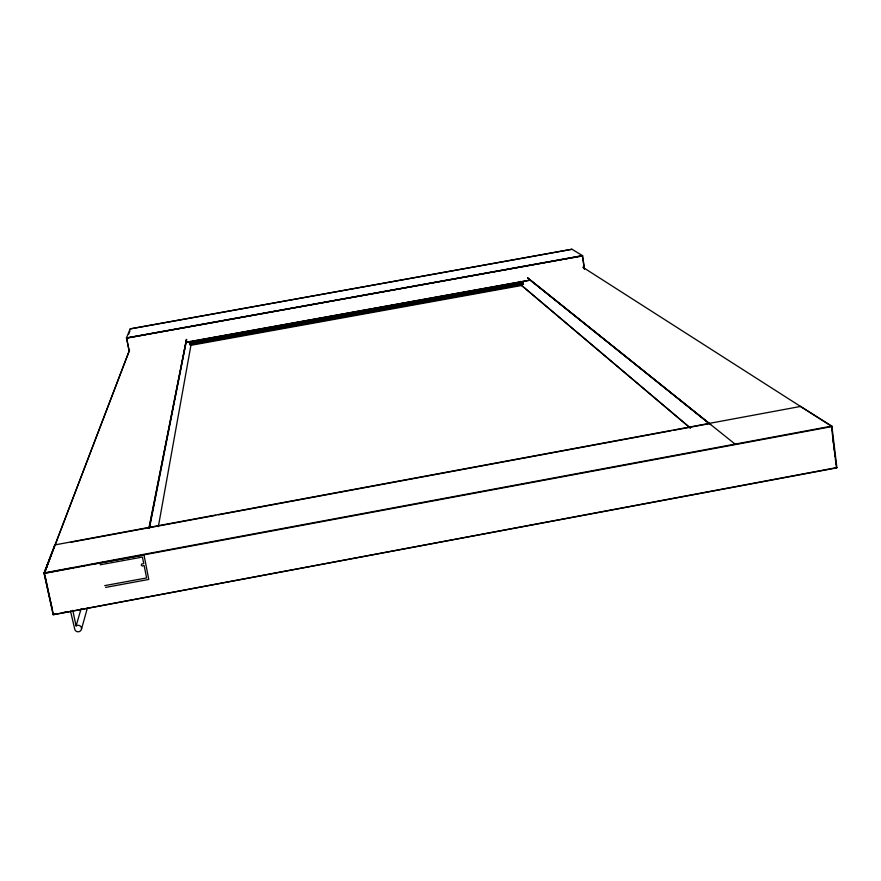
<?xml version="1.0" encoding="UTF-8"?>
<svg xmlns="http://www.w3.org/2000/svg" width="881" height="881" viewBox="0 0 881 881"><rect width="100%" height="100%" fill="white"/><g stroke="black" fill="none" stroke-linecap="round" stroke-linejoin="round"><path stroke-width="1.32" d="M800.873 406.659L831.884 426.184L836.917 467.844L53.146 614.707L44.05 573.057L54.743 544.943L800.939 406.372M53.323 614.288L44.138 573.256L73.938 567.628M46.264 580.557L44.667 574.379M130.201 328.932L571.945 249.268L130.168 328.855L126.479 337.908L129.166 351.233M158.349 526.607L190.957 345.165L190.241 341.432M148.977 527.972L186.464 339.394L149.175 527.983M149.429 528.259L186.684 339.471M81.481 629.133L87.428 607.934M70.524 611.15L74.852 629.618A3.436 3.249 3.1 0 0 79.554 631.49A3.436 3.249 3.1 0 0 81.085 626.931A3.436 3.249 3.1 0 0 76.129 625.873L81.074 608.804M46.66 582.671L48.003 589.653M51.384 554.435L44.446 573.013L129.562 350.021L44.127 573.454M44.799 571.846L47.981 563.521L44.722 571.901M128.692 334.152L129.925 331.102M735.261 444.266L527.829 277.956M76.074 625.939L72.782 610.335M836.454 467.91L831.411 426.151M53.146 614.707L836.939 467.569M71.086 542.189L215.691 515.341M218.389 514.834L671.135 430.754M673.833 430.258L708.974 423.728M44.061 572.936L831.818 426.096M44.105 573.443L831.994 426.558M104.718 585.623L146.631 577.947L144.121 565.558L143.129 565.734A1.123 1.079 1.6 0 1 141.334 565.084A1.123 1.079 1.6 0 1 142.744 563.851L143.746 563.675L142.414 557.078L100.137 564.798M105.599 587.407L148.79 579.445L144.01 555.03L91.36 564.446M54.633 614.057L57.265 613.572M63.839 612.361L66.471 611.877M76.614 567.133L79.29 566.648M81.977 566.164L84.653 565.668M126.479 337.908L582.517 255.633L584.521 268.914M126.49 338.062L582.572 255.776M126.512 338.172L582.594 255.886M186.166 342.28L529.327 280.224M186.199 342.39L529.338 280.334M190.208 341.982L521.464 282.074M189.404 342.918L523.237 282.537M189.448 343.161L523.281 282.779M189.8 343.304L192.499 342.819M229.06 336.201L231.769 335.716M234.478 335.221L237.187 334.736M243.949 333.514L246.658 333.018M253.431 331.796L256.14 331.311M302.172 322.986L304.881 322.49M307.579 322.005L310.288 321.51M317.061 320.288L319.77 319.803M326.543 318.57L329.241 318.085M375.273 309.76L377.982 309.264M380.691 308.779L383.4 308.295M390.173 307.062L392.882 306.577M399.644 305.355L402.353 304.859M448.385 296.534L451.094 296.049M463.285 293.847L465.983 293.351M472.756 292.129L475.465 291.633M506.608 286.006L509.317 285.521M512.015 285.026L514.724 284.541M189.734 344.592L523.501 284.211M189.778 344.768L523.512 284.398M190.659 345.363L522.246 285.367M521.596 285.345L520.759 281.38M571.967 249.246L582.517 255.633M580.568 255.479L582.517 256.657L584.356 269.168M582.748 267.196L831.84 426.459M527.763 278.055L710.659 424.565M527.741 278.176L709.568 423.893M521.354 285.213L690.197 427.869M521.387 285.268L690.33 428.089M48.422 591.558L52.431 609.839M126.776 338.899L129.067 350.198M833.041 440.214L833.36 442.879M833.9 447.372L834.219 449.982M834.692 453.88L835.001 456.479M835.629 461.688L835.948 464.287"/></g></svg>
